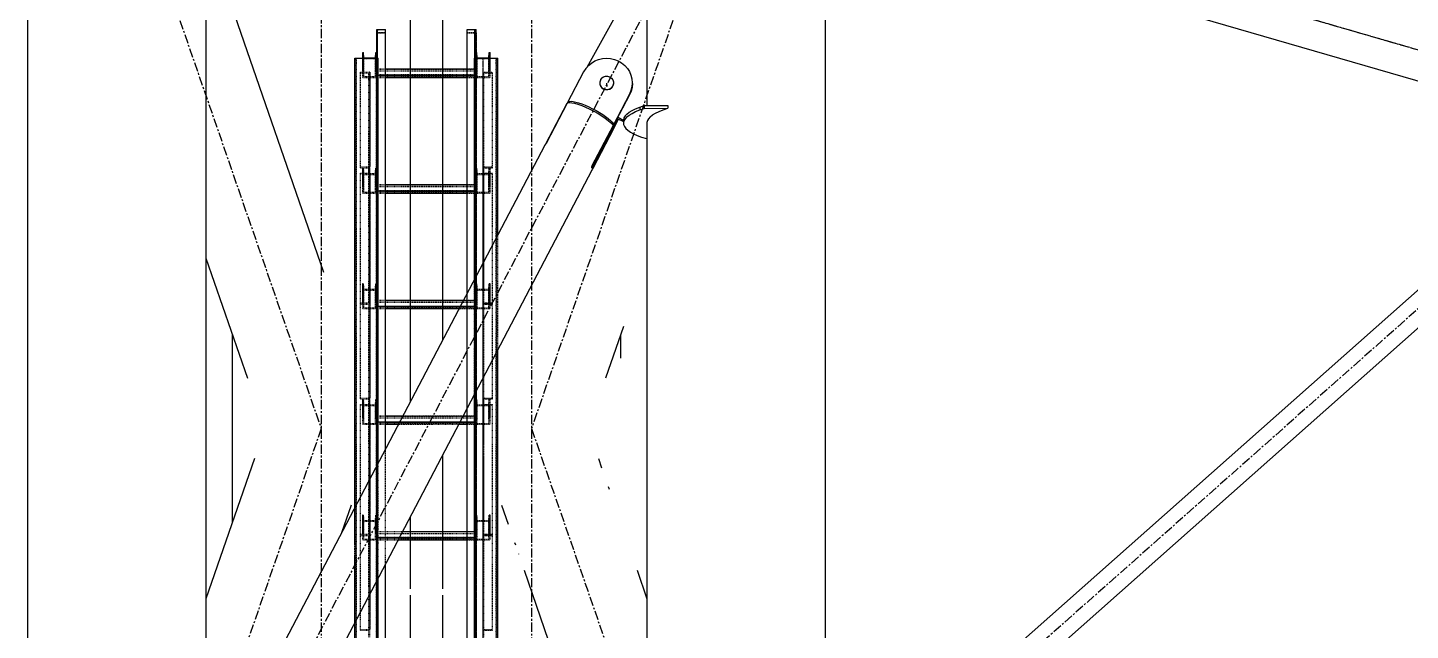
# Model space of a CAD drawing. Header units: millimetres. Extents: x 5143 to 30813, y 232 to 21408.
# Drawn here: x 22824 to 24007, y 19353 to 19869 of the extents above; entities that cross this region are included whole.
import ezdxf

# ---------------------------------------------------------------- set-up
doc = ezdxf.new("R2010")
doc.units = ezdxf.units.MM
doc.header["$LTSCALE"] = 0.25
for name, pattern in [('CENTER', [50.8, 31.75, -6.35, 6.35, -6.35]), ('XKITLINE00', [0]), ('XKITLINE02', [4, 2, -2]), ('XKITLINE03', [6, 3, -1, 1, -1])]:
    doc.linetypes.add(name, pattern=pattern)

msp = doc.modelspace()

# ---------------------------------------------------------------- linework, layer by layer
at = {"color": 8, "linetype": 'CENTER'}
for p, q in [((23075, 20197.8), (23075, 18543.8)), ((23255, 20197.8), (23255, 18543.8)), ((23430, 20031), (22900, 19020.3)), ((22900, 20031), (23075, 19525.6)), ((23430, 20031), (23255, 19525.6)), ((24603, 19679), (23800.5, 19911.3)), ((24603, 19679), (23800.5, 19911.3)), ((24201.8, 19795.1), (23800.5, 19911.3)), ((23319.2, 19821.3), (23319.4, 19818.5)), ((24201.8, 19795.1), (23430, 19110.3)), ((23075, 19525.6), (22900, 19020.3)), ((23255, 19525.6), (23430, 19020.3))]:
    msp.add_line(p, q, dxfattribs=at)
at = {"color": 8, "linetype": 'XKITLINE00'}
for p, q in [((22823.8, 20047.7), (22823.8, 19282.8)), ((22976.2, 19986.9), (22976.2, 19282.8)), ((23151.2, 19985.4), (23151.2, 19548.5)), ((23178.8, 19985.4), (23178.8, 19601.1)), ((22976.2, 19950.5), (23077, 19659.4)), ((23506.2, 19949.6), (23506.2, 19282.8)), ((23333.8, 19891.2), (23302.2, 19834.6)), ((23353.8, 19891.7), (23353.8, 19802)), ((23353.8, 19886.4), (23353.8, 19802)), ((23794.7, 19886.5), (24165.5, 19779.2)), ((23301.4, 19833.7), (23299.6, 19830.9)), ((23303.6, 19836.3), (23301.4, 19833.7)), ((23303.6, 19836.3), (23306.3, 19838.4)), ((23306.3, 19838.4), (23309.2, 19840.2)), ((23309.2, 19840.2), (23312.4, 19841.5)), ((23312.4, 19841.5), (23315.7, 19842.3)), ((23315.7, 19842.3), (23319.2, 19842.6)), ((23319.2, 19842.6), (23322.6, 19842.3)), ((23322.6, 19842.3), (23326, 19841.6)), ((23326, 19841.6), (23329.2, 19840.3)), ((23329.2, 19840.3), (23332.1, 19838.6)), ((23332.1, 19838.6), (23334.7, 19836.4)), ((23334.7, 19836.4), (23337, 19833.9)), ((23337, 19833.9), (23338.8, 19831.1)), ((23299.6, 19830.9), (23285.6, 19804.2)), ((23313.9, 19823.9), (23313.3, 19822.2)), ((23313.3, 19822.2), (23313.3, 19820.5)), ((23313.3, 19820.5), (23313.3, 19820.3)), ((23313.3, 19820.5), (23313.9, 19818.9)), ((23313.3, 19820.3), (23313.9, 19818.7)), ((23314.1, 19824.3), (23313.9, 19823.9)), ((23315.1, 19825.7), (23314.1, 19824.3)), ((23315.1, 19825.7), (23316.5, 19826.7)), ((23316.5, 19826.7), (23318.2, 19827.2)), ((23318.2, 19827.2), (23320, 19827.2)), ((23320, 19827.2), (23321.6, 19826.7)), ((23321.6, 19826.7), (23322.1, 19826.5)), ((23322.1, 19826.5), (23323.5, 19825.5)), ((23323.5, 19825.5), (23324.5, 19824.1)), ((23324.5, 19824.1), (23325.1, 19822.5)), ((23325.1, 19820.8), (23324.5, 19819.2)), ((23325.1, 19820.6), (23324.5, 19819)), ((23325.1, 19822.5), (23325.1, 19820.8)), ((23325.1, 19822.3), (23325.1, 19820.6)), ((23338.8, 19831.1), (23340.1, 19828)), ((23340.1, 19828), (23340.9, 19824.8)), ((23340.9, 19824.8), (23341.2, 19821.5)), ((23341.2, 19821.5), (23340.9, 19818.1)), ((23341.3, 19820.8), (23341, 19817.5)), ((23341.2, 19821.5), (23341.3, 19820.8)), ((23338.9, 19811.1), (23306.7, 19749.8)), ((23313.9, 19818.9), (23314.9, 19817.6)), ((23313.9, 19818.7), (23314.9, 19817.4)), ((23314.9, 19817.6), (23316.3, 19816.6)), ((23314.9, 19817.4), (23316.3, 19816.4)), ((23316.3, 19816.6), (23316.3, 19816.4)), ((23316.3, 19816.6), (23316.8, 19816.4)), ((23316.3, 19816.4), (23316.8, 19816.2)), ((23316.8, 19816.4), (23316.8, 19816.2)), ((23316.8, 19816.4), (23318.4, 19815.9)), ((23316.8, 19816.2), (23318.5, 19815.7)), ((23318.4, 19815.9), (23320.2, 19815.9)), ((23318.5, 19815.7), (23320.2, 19815.7)), ((23320.2, 19815.9), (23321.9, 19816.4)), ((23320.2, 19815.7), (23321.9, 19816.2)), ((23321.9, 19816.4), (23323.3, 19817.4)), ((23321.9, 19816.2), (23323.3, 19817.2)), ((23324.3, 19818.8), (23323.3, 19817.4)), ((23324.3, 19818.6), (23323.3, 19817.2)), ((23324.5, 19819.2), (23324.3, 19818.8)), ((23324.5, 19819), (23324.3, 19818.6)), ((23324.3, 19818.8), (23324.3, 19818.6)), ((23324.5, 19819.2), (23324.5, 19819)), ((23338.8, 19811.8), (23324.8, 19785.1)), ((23340.1, 19814.9), (23338.8, 19811.8)), ((23338.8, 19811.8), (23338.9, 19811.1)), ((23340.2, 19814.2), (23338.9, 19811.1)), ((23340.9, 19818.1), (23340.1, 19814.9)), ((23340.1, 19814.9), (23340.2, 19814.2)), ((23341, 19817.5), (23340.2, 19814.2)), ((23285.1, 19803.7), (23267, 19769.1)), ((23285.5, 19804.1), (23267.4, 19769.6)), ((23285.1, 19803.7), (23285.2, 19803.6)), ((23285.5, 19804.1), (23286, 19804.5)), ((23286, 19804.5), (23287.4, 19804.7)), ((23286.6, 19805.3), (23286.2, 19804.5)), ((23286.6, 19805.3), (23287.5, 19805.6)), ((23287.5, 19805.6), (23287, 19804.6)), ((23287.4, 19804.7), (23289.4, 19804.5)), ((23287.5, 19805.6), (23288.9, 19805.7)), ((23288.9, 19805.7), (23290.7, 19805.5)), ((23289.4, 19804.5), (23291.9, 19804)), ((23290.7, 19805.5), (23292.8, 19805.1)), ((23291.9, 19804), (23294.7, 19803.2)), ((23292.8, 19805.1), (23295.3, 19804.4)), ((23294.7, 19803.2), (23297.9, 19802.1)), ((23295.3, 19804.4), (23298.1, 19803.4)), ((23297.9, 19802.1), (23301.3, 19800.7)), ((23298.1, 19803.4), (23301, 19802.3)), ((23301, 19802.3), (23304, 19800.9)), ((23301.3, 19800.7), (23304.9, 19799)), ((23304, 19800.9), (23307.1, 19799.4)), ((23304.9, 19799), (23308.4, 19797.2)), ((23307.1, 19799.4), (23310.2, 19797.8)), ((23308.4, 19797.2), (23311.9, 19795.3)), ((23310.2, 19797.8), (23313.1, 19796.1)), ((23313.1, 19796.1), (23315.9, 19794.4)), ((23336.6, 19794.8), (23338.6, 19796.3)), ((23338.6, 19796.3), (23341.1, 19797.9)), ((23341.1, 19797.9), (23344.1, 19799.3)), ((23341.1, 19795.4), (23344.1, 19796.9)), ((23344.1, 19799.3), (23347.6, 19800.7)), ((23344.1, 19796.9), (23347.6, 19798.3)), ((23347.6, 19800.7), (23351.5, 19802)), ((23347.6, 19800.7), (23347.6, 19798.3)), ((23347.6, 19798.3), (23351.5, 19799.6)), ((23351.5, 19802), (23371.5, 19802.1)), ((23351.5, 19802), (23351.5, 19799.6)), ((23351.5, 19799.6), (23371.5, 19799.7)), ((23361.1, 19795.5), (23364.1, 19797)), ((23364.1, 19797), (23367.6, 19798.4)), ((23367.6, 19798.4), (23371.5, 19799.7)), ((23371.5, 19802.1), (23371.5, 19799.7)), ((23324.8, 19785), (23306.7, 19750.5)), ((23324.8, 19784.8), (23306.7, 19750.3)), ((23325.4, 19784.1), (23307.3, 19749.5)), ((23311.9, 19795.3), (23315.1, 19793.3)), ((23315.1, 19793.3), (23318.1, 19791.3)), ((23315.9, 19794.4), (23318.4, 19792.6)), ((23318.1, 19791.3), (23320.6, 19789.3)), ((23318.4, 19792.6), (23320.7, 19790.9)), ((23320.6, 19789.3), (23322.7, 19787.5)), ((23320.7, 19790.9), (23322.6, 19789.3)), ((23322.6, 19789.3), (23324.1, 19787.8)), ((23322.7, 19787.5), (23324.3, 19785.8)), ((23324.1, 19787.8), (23323.5, 19786.7)), ((23324.1, 19787.8), (23325.1, 19786.5)), ((23324.3, 19785.8), (23324.8, 19785)), ((23325.1, 19786.5), (23324.6, 19785.4)), ((23324.8, 19784.9), (23324.8, 19784.8)), ((23324.8, 19784.8), (23324.8, 19784.8)), ((23324.8, 19784.3), (23325.4, 19784.1)), ((23324.8, 19784.3), (23325, 19784.3)), ((23325.7, 19785.6), (23325, 19784.3)), ((23325.8, 19785.1), (23325.3, 19784.1)), ((23325.4, 19784.1), (23325.6, 19783.2)), ((23325.5, 19785.6), (23325.7, 19785.6)), ((23325.9, 19784.4), (23325.5, 19783.7)), ((23325.8, 19784.1), (23325.5, 19783.6)), ((23329.4, 19790.6), (23325.6, 19783.4)), ((23325.7, 19785.6), (23325.8, 19785.1)), ((23325.8, 19785.1), (23325.9, 19784.7)), ((23325.9, 19784.4), (23325.8, 19784.1)), ((23329.1, 19790.7), (23325.9, 19784.6)), ((23325.9, 19784.7), (23325.9, 19784.4)), ((23328.3, 19791.1), (23333.7, 19788.5)), ((23328.9, 19792.1), (23333.7, 19789.7)), ((23334.1, 19791.5), (23333.7, 19789.9)), ((23333.7, 19789.9), (23333.7, 19787.5)), ((23334.1, 19789.1), (23333.7, 19787.5)), ((23333.7, 19787.5), (23333.8, 19785.8)), ((23333.8, 19785.8), (23334.5, 19784.2)), ((23335.1, 19793.2), (23334.1, 19791.5)), ((23335.1, 19790.7), (23334.1, 19789.1)), ((23334.5, 19784.2), (23335.7, 19782.5)), ((23336.6, 19794.8), (23335.1, 19793.2)), ((23336.6, 19792.4), (23335.1, 19790.7)), ((23336.6, 19792.4), (23338.6, 19793.9)), ((23338.6, 19793.9), (23341.1, 19795.4)), ((23354.1, 19789.2), (23353.7, 19787.6)), ((23353.7, 19787.6), (23353.8, 19786.5)), ((23353.8, 19787.9), (23353.8, 19282.8)), ((23355.1, 19790.8), (23354.1, 19789.2)), ((23356.6, 19792.4), (23355.1, 19790.8)), ((23356.6, 19792.4), (23358.6, 19794)), ((23358.6, 19794), (23361.1, 19795.5)), ((23325.5, 19782.6), (23307.4, 19748.1)), ((23325.6, 19783.2), (23325.5, 19782.6)), ((23335.7, 19782.5), (23337.4, 19781)), ((23337.4, 19781), (23339.6, 19779.4)), ((23339.6, 19779.4), (23342.3, 19777.9)), ((23342.3, 19777.9), (23345.5, 19776.5)), ((23345.5, 19776.5), (23349.2, 19775.1)), ((23349.2, 19775.1), (23353.3, 19773.8)), ((23353.3, 19773.8), (23353.8, 19773.8)), ((23506.2, 19194.2), (24167, 19780.5)), ((23266.4, 19768.2), (23004.4, 19268.5)), ((23266.5, 19768.3), (23266.4, 19768.2)), ((23266.4, 19768.2), (23266.5, 19768.2)), ((23266.6, 19768.4), (23266.5, 19768.3)), ((23266.5, 19768.2), (23266.6, 19768.3)), ((23266.7, 19768.6), (23266.6, 19768.4)), ((23266.7, 19768.5), (23266.6, 19768.3)), ((23266.8, 19768.8), (23266.7, 19768.6)), ((23266.9, 19768.7), (23266.7, 19768.5)), ((23267, 19769.1), (23266.8, 19768.8)), ((23266.8, 19768.8), (23266.9, 19768.8)), ((23267, 19769), (23266.9, 19768.7)), ((23267.2, 19769.3), (23267, 19769)), ((23267, 19769.1), (23267.1, 19769.1)), ((23267.4, 19769.6), (23267.2, 19769.3)), ((23506.2, 19161.6), (24193.5, 19771.5)), ((23306.5, 19749.8), (23306.4, 19749.5)), ((23306.4, 19749.6), (23307.1, 19749.3)), ((23306.4, 19749.5), (23306.4, 19749.2)), ((23306.4, 19749.2), (23306.4, 19749)), ((23306.4, 19749), (23306.5, 19748.8)), ((23306.6, 19750.2), (23306.5, 19749.8)), ((23306.5, 19749.9), (23307.3, 19749.5)), ((23306.5, 19749.9), (23306.7, 19749.8)), ((23306.5, 19748.8), (23306.6, 19748.7)), ((23306.7, 19750.5), (23306.6, 19750.2)), ((23306.6, 19750.3), (23306.7, 19750.3)), ((23306.6, 19748.7), (23306.7, 19748.7)), ((23306.7, 19750.3), (23306.7, 19749.8)), ((23306.7, 19748.7), (23306.8, 19748.8)), ((23306.9, 19749), (23306.8, 19748.8)), ((23307.1, 19749.3), (23306.9, 19749)), ((23307.3, 19749.5), (23307.1, 19749.3)), ((23306.7, 19746.7), (23044.6, 19246.9)), ((23306.8, 19746.9), (23306.7, 19746.7)), ((23306.7, 19746.7), (23306.7, 19746.7)), ((23306.9, 19747.1), (23306.8, 19746.9)), ((23307, 19747.4), (23306.9, 19747.1)), ((23307.2, 19747.7), (23307, 19747.4)), ((23307.4, 19748.1), (23307.2, 19747.7)), ((22976.2, 19671.4), (23011.8, 19568.7)), ((23333.6, 19613.1), (23318.2, 19568.7)), ((22998.8, 19606.1), (22998.8, 19445.1)), ((23331.2, 19606.1), (23331.2, 19585.9)), ((23017.8, 19500.1), (22976.2, 19379.9)), ((23178.8, 19502.8), (23178.8, 19388.5)), ((23312.2, 19500.1), (23315, 19492)), ((23320.5, 19476.1), (23321.3, 19473.7)), ((23100.6, 19460), (23092.4, 19436.4)), ((23229.4, 19460), (23235, 19443.9)), ((23151.2, 19450.1), (23151.2, 19388.5)), ((23240.5, 19428), (23241.2, 19426)), ((23243.8, 19418.5), (23243.9, 19418.2)), ((23248.6, 19404.5), (23269.3, 19344.6)), ((23345.3, 19404.5), (23353.8, 19379.9)), ((23151.2, 19383), (23151.2, 19344.6)), ((23178.8, 19383), (23178.8, 19344.6))]:
    msp.add_line(p, q, dxfattribs=at)
at = {"color": 7, "linetype": 'XKITLINE00'}
for p, q in [((23122.5, 19847.6), (23122.5, 19867.2)), ((23122.5, 19867.2), (23130, 19867.2)), ((23130, 19508), (23130, 19867.2)), ((23200, 19867.2), (23207.5, 19867.2)), ((23200, 19641.5), (23200, 19867.2)), ((23207.5, 19847.6), (23207.5, 19867.2)), ((23110.5, 19847.6), (23111.2, 19847.6)), ((23110.5, 19842.7), (23110.5, 19847.6)), ((23111.6, 19842.9), (23111.2, 19847.6)), ((23121.4, 19842.9), (23121.8, 19847.6)), ((23121.8, 19847.6), (23122.5, 19847.6)), ((23122.5, 19842.7), (23122.5, 19847.6)), ((23207.5, 19842.7), (23207.5, 19847.6)), ((23207.5, 19847.6), (23208.2, 19847.6)), ((23208.6, 19842.9), (23208.2, 19847.6)), ((23218.4, 19842.9), (23218.8, 19847.6)), ((23218.8, 19847.6), (23219.5, 19847.6)), ((23219.5, 19842.7), (23219.5, 19847.6)), ((23103.8, 19458.1), (23103.8, 19842.7)), ((23103.8, 19842.7), (23123.8, 19842.7)), ((23111.6, 19842.9), (23121.4, 19842.9)), ((23123.8, 19496.2), (23123.8, 19842.7)), ((23130, 19833.4), (23200, 19833.4)), ((23206.2, 19653.4), (23206.2, 19842.7)), ((23206.2, 19842.7), (23226.2, 19842.7)), ((23208.6, 19842.9), (23218.4, 19842.9)), ((23226.2, 19691.5), (23226.2, 19842.7)), ((23130, 19827.9), (23200, 19827.9)), ((23130, 19826.2), (23200, 19826.2)), ((23130, 19734.4), (23200, 19734.4)), ((23130, 19728.9), (23200, 19728.9)), ((23130, 19727.2), (23200, 19727.2)), ((23130, 19635.4), (23196.8, 19635.4)), ((23130, 19630), (23193.9, 19630)), ((23130, 19628.3), (23193, 19628.3)), ((23226.2, 19043.1), (23226.2, 19593.2)), ((23206.2, 19043.1), (23206.2, 19555)), ((23130, 19536.4), (23144.9, 19536.4)), ((23196.4, 19536.4), (23200, 19536.4)), ((23200, 19043.1), (23200, 19543.2)), ((23130, 19531), (23142, 19531)), ((23130, 19529.3), (23141.1, 19529.3)), ((23192.7, 19529.3), (23200, 19529.3)), ((23193.6, 19531), (23200, 19531)), ((23140.8, 19430.3), (23200, 19430.3)), ((23141.7, 19432), (23200, 19432)), ((23144.5, 19437.5), (23200, 19437.5)), ((23130, 19043.1), (23130, 19409.7)), ((23123.8, 19043.1), (23123.8, 19397.9)), ((23103.8, 19043.1), (23103.8, 19359.7))]:
    msp.add_line(p, q, dxfattribs=at)
at = {"color": 3, "linetype": 'XKITLINE02'}
for p, q in [((23122.5, 19864.3), (23122.5, 19867.2)), ((23123.3, 19867), (23130, 19867.1)), ((23123.3, 18618.1), (23123.3, 19867)), ((23123.3, 19864.5), (23123.3, 19867)), ((23200, 19867.1), (23200, 19867.2)), ((23200, 19867.1), (23206.6, 19867)), ((23206.6, 19864.5), (23206.6, 19867)), ((23206.6, 18618.1), (23206.6, 19867)), ((23207.5, 19864.3), (23207.5, 19867.2)), ((23122.5, 18615.5), (23122.5, 19864.3)), ((23122.5, 19864.3), (23130, 19864.3)), ((23123.3, 18615.8), (23123.3, 19864.5)), ((23123.3, 19864.5), (23130, 19864.5)), ((23130, 18615.7), (23130, 19864.5)), ((23200, 19864.3), (23200, 19864.5)), ((23200, 19864.5), (23206.6, 19864.5)), ((23200, 18615.5), (23200, 19864.5)), ((23200, 19864.3), (23207.5, 19864.3)), ((23206.6, 18615.7), (23206.6, 19864.5)), ((23207.5, 18615.5), (23207.5, 19864.3)), ((23110.5, 19831.7), (23110.5, 19847.6)), ((23111.2, 19831.7), (23111.2, 19847.6)), ((23121.8, 19831.7), (23121.8, 19847.6)), ((23122.5, 18618.3), (23122.5, 19847.6)), ((23122.5, 19831.7), (23122.5, 19847.6)), ((23207.5, 18618.3), (23207.5, 19847.6)), ((23208.2, 19831.7), (23208.2, 19847.6)), ((23218.8, 19831.7), (23218.8, 19847.6)), ((23103.8, 18662.9), (23103.8, 19842.7)), ((23103.8, 19841.7), (23104.6, 19841.7)), ((23104.6, 19841.7), (23105.2, 19842.6)), ((23104.6, 18638.1), (23104.6, 19841.7)), ((23105.2, 18639.7), (23105.2, 19842.6)), ((23105.2, 19842.6), (23122.4, 19842.6)), ((23110.5, 19842.2), (23110.5, 19842.7)), ((23110.5, 19842.2), (23122.5, 19842.2)), ((23110.5, 19826.2), (23110.5, 19842.2)), ((23110.5, 19831.7), (23111.2, 19831.7)), ((23110.5, 19826.2), (23110.5, 19831.7)), ((23111.6, 19826.9), (23111.2, 19831.7)), ((23111.6, 19826.9), (23111.6, 19842.9)), ((23121.4, 19826.9), (23121.4, 19842.9)), ((23121.4, 19826.9), (23121.8, 19831.7)), ((23121.8, 19831.7), (23122.5, 19831.7)), ((23122.4, 18639.7), (23122.4, 19842.6)), ((23122.9, 19841.7), (23122.4, 19842.6)), ((23122.5, 19842.2), (23122.5, 19842.7)), ((23122.5, 19826.2), (23122.5, 19842.2)), ((23122.5, 19826.2), (23122.5, 19833.4)), ((23122.5, 19833.4), (23130, 19833.4)), ((23122.5, 19833.3), (23207.5, 19833.3)), ((23122.5, 19826.2), (23122.5, 19831.7)), ((23122.5, 19831.7), (23207.5, 19831.7)), ((23122.5, 19831.7), (23207.5, 19831.7)), ((23122.9, 18638.1), (23122.9, 19841.7)), ((23122.9, 19841.7), (23123.8, 19841.7)), ((23200, 19833.4), (23207.5, 19833.4)), ((23206.2, 19841.7), (23207, 19841.7)), ((23207, 19841.7), (23207.6, 19842.6)), ((23207, 18638.1), (23207, 19841.7)), ((23207.5, 19826.2), (23207.5, 19842.7)), ((23207.5, 19831.7), (23207.5, 19842.7)), ((23207.5, 19842.2), (23219.5, 19842.2)), ((23207.5, 19826.2), (23207.5, 19833.4)), ((23207.5, 19826.2), (23207.5, 19831.7)), ((23207.5, 19831.7), (23208.2, 19831.7)), ((23207.6, 18639.7), (23207.6, 19842.6)), ((23207.6, 19842.6), (23224.8, 19842.6)), ((23208.6, 19826.9), (23208.2, 19831.7)), ((23208.6, 19826.9), (23208.6, 19842.9)), ((23218.4, 19826.9), (23218.4, 19842.9)), ((23218.4, 19826.9), (23218.8, 19831.7)), ((23218.8, 19831.7), (23219.5, 19831.7)), ((23219.5, 19826.2), (23219.5, 19842.7)), ((23219.5, 19831.7), (23219.5, 19842.7)), ((23219.5, 19826.2), (23219.5, 19831.7)), ((23224.8, 18639.7), (23224.8, 19842.6)), ((23225.3, 19841.7), (23224.8, 19842.6)), ((23225.3, 18638.1), (23225.3, 19841.7)), ((23225.3, 19841.7), (23226.2, 19841.7)), ((23108.5, 19830), (23108.5, 19830.6)), ((23108.5, 19830.6), (23116.5, 19830.6)), ((23108.5, 19748.9), (23108.5, 19830.6)), ((23108.5, 19830), (23115.7, 19830)), ((23110.5, 19826.2), (23122.5, 19826.2)), ((23111.6, 19826.9), (23121.4, 19826.9)), ((23115.7, 19824.1), (23115.7, 19830)), ((23115.7, 19743), (23115.7, 19830)), ((23115.7, 19824.1), (23116.5, 19824.1)), ((23116.5, 19824.1), (23116.5, 19830.6)), ((23116.5, 19743), (23116.5, 19830.6)), ((23122.5, 19828.5), (23207.5, 19828.5)), ((23122.5, 19827.9), (23130, 19827.9)), ((23122.5, 19827.1), (23207.5, 19827.1)), ((23122.5, 19826.2), (23130, 19826.2)), ((23200, 19827.9), (23207.5, 19827.9)), ((23200, 19826.2), (23207.5, 19826.2)), ((23207.5, 19826.2), (23219.5, 19826.2)), ((23208.6, 19826.9), (23218.4, 19826.9)), ((23213.5, 19743), (23213.5, 19830.6)), ((23213.5, 19830.6), (23221.5, 19830.6)), ((23213.5, 19824.1), (23214.3, 19824.1)), ((23214.3, 19743), (23214.3, 19830)), ((23214.3, 19830), (23221.5, 19830)), ((23221.5, 19748.9), (23221.5, 19830.6)), ((23108.5, 19749.6), (23116.5, 19749.6)), ((23108.5, 19748.9), (23115.7, 19748.9)), ((23110.5, 19748.7), (23111.2, 19748.7)), ((23110.5, 19743.2), (23110.5, 19748.7)), ((23110.5, 19732.7), (23110.5, 19748.7)), ((23111.6, 19743.9), (23111.2, 19748.7)), ((23111.2, 19732.7), (23111.2, 19748.7)), ((23115.7, 19748.8), (23116.5, 19748.8)), ((23115.7, 19633.2), (23115.7, 19748.8)), ((23116.5, 19632.7), (23116.5, 19748.8)), ((23121.4, 19743.9), (23121.8, 19748.7)), ((23121.8, 19748.7), (23122.5, 19748.7)), ((23121.8, 19732.7), (23121.8, 19748.7)), ((23122.5, 19743.2), (23122.5, 19748.7)), ((23122.5, 19732.7), (23122.5, 19748.7)), ((23207.5, 19732.7), (23207.5, 19748.7)), ((23207.5, 19743.2), (23207.5, 19748.7)), ((23207.5, 19748.7), (23208.2, 19748.7)), ((23208.2, 19732.7), (23208.2, 19748.7)), ((23208.6, 19743.9), (23208.2, 19748.7)), ((23213.5, 19743), (23213.5, 19749.6)), ((23213.5, 19749.6), (23221.5, 19749.6)), ((23213.5, 19632.7), (23213.5, 19748.8)), ((23213.5, 19748.8), (23214.3, 19748.8)), ((23214.3, 19743), (23214.3, 19748.9)), ((23214.3, 19748.9), (23221.5, 19748.9)), ((23214.3, 19633.2), (23214.3, 19748.8)), ((23214.3, 19644.8), (23214.3, 19748.8)), ((23218.4, 19743.9), (23218.8, 19748.7)), ((23218.8, 19732.7), (23218.8, 19748.7)), ((23218.8, 19748.7), (23219.5, 19748.7)), ((23219.5, 19732.7), (23219.5, 19748.7)), ((23221.5, 19748.9), (23221.5, 19749.6)), ((23108.5, 19744.3), (23115.7, 19744.3)), ((23108.5, 19632.7), (23108.5, 19744.3)), ((23108.5, 19743.8), (23116.5, 19743.8)), ((23110.5, 19743.2), (23122.5, 19743.2)), ((23110.5, 19727.2), (23110.5, 19743.2)), ((23111.6, 19743.9), (23121.4, 19743.9)), ((23111.6, 19727.9), (23111.6, 19743.9)), ((23115.7, 19743), (23116.5, 19743)), ((23121.4, 19727.9), (23121.4, 19743.9)), ((23122.5, 19727.2), (23122.5, 19743.2)), ((23207.5, 19727.2), (23207.5, 19743.2)), ((23207.5, 19743.2), (23219.5, 19743.2)), ((23208.6, 19727.9), (23208.6, 19743.9)), ((23208.6, 19743.9), (23218.4, 19743.9)), ((23213.5, 19743.8), (23221.5, 19743.8)), ((23213.5, 19743), (23214.3, 19743)), ((23214.3, 19744.3), (23221.5, 19744.3)), ((23218.4, 19727.9), (23218.4, 19743.9)), ((23219.5, 19727.2), (23219.5, 19743.8)), ((23221.5, 19635.2), (23221.5, 19744.3)), ((23110.5, 19732.7), (23111.2, 19732.7)), ((23110.5, 19727.2), (23110.5, 19732.7)), ((23110.5, 19727.2), (23122.5, 19727.2)), ((23111.6, 19727.9), (23111.2, 19732.7)), ((23111.6, 19727.9), (23121.4, 19727.9)), ((23121.4, 19727.9), (23121.8, 19732.7)), ((23121.8, 19732.7), (23122.5, 19732.7)), ((23122.5, 19727.2), (23122.5, 19734.4)), ((23122.5, 19734.4), (23130, 19734.4)), ((23122.5, 19734.3), (23207.5, 19734.3)), ((23122.5, 19732.8), (23207.5, 19732.8)), ((23122.5, 19727.2), (23122.5, 19732.7)), ((23122.5, 19732.7), (23207.5, 19732.7)), ((23122.5, 19729.5), (23207.5, 19729.5)), ((23122.5, 19728.9), (23130, 19728.9)), ((23122.5, 19728.1), (23207.5, 19728.1)), ((23122.5, 19727.2), (23130, 19727.2)), ((23200, 19734.4), (23207.5, 19734.4)), ((23200, 19728.9), (23207.5, 19728.9)), ((23200, 19727.2), (23207.5, 19727.2)), ((23207.5, 19727.2), (23207.5, 19734.4)), ((23207.5, 19727.2), (23207.5, 19732.7)), ((23207.5, 19732.7), (23208.2, 19732.7)), ((23207.5, 19727.2), (23219.5, 19727.2)), ((23208.6, 19727.9), (23208.2, 19732.7)), ((23208.6, 19727.9), (23218.4, 19727.9)), ((23218.4, 19727.9), (23218.8, 19732.7)), ((23218.8, 19732.7), (23219.5, 19732.7)), ((23219.5, 19727.2), (23219.5, 19732.7)), ((23226.2, 19593.2), (23226.2, 19691.5)), ((23110.5, 19649.7), (23111.2, 19649.7)), ((23110.5, 19644.2), (23110.5, 19649.7)), ((23110.5, 19633.7), (23110.5, 19649.7)), ((23110.5, 19644.2), (23122.5, 19644.2)), ((23110.5, 19628.3), (23110.5, 19644.2)), ((23111.6, 19644.9), (23111.2, 19649.7)), ((23111.2, 19633.7), (23111.2, 19649.7)), ((23111.6, 19644.9), (23121.4, 19644.9)), ((23111.6, 19628.9), (23111.6, 19644.9)), ((23121.4, 19644.9), (23121.8, 19649.7)), ((23121.4, 19628.9), (23121.4, 19644.9)), ((23121.8, 19649.7), (23122.5, 19649.7)), ((23121.8, 19633.7), (23121.8, 19649.7)), ((23122.5, 19644.2), (23122.5, 19649.7)), ((23122.5, 19633.7), (23122.5, 19649.7)), ((23122.5, 19628.3), (23122.5, 19644.2)), ((23206.2, 19555), (23206.2, 19653.4)), ((23207.5, 19638.4), (23207.5, 19649.7)), ((23207.5, 19644.2), (23207.5, 19649.7)), ((23207.5, 19649.7), (23208.2, 19649.7)), ((23207.5, 19631.9), (23207.5, 19644.2)), ((23207.5, 19644.2), (23219.5, 19644.2)), ((23208.2, 19633.7), (23208.2, 19649.7)), ((23208.6, 19644.9), (23208.2, 19649.7)), ((23208.6, 19628.9), (23208.6, 19644.9)), ((23208.6, 19644.9), (23218.4, 19644.9)), ((23218.4, 19644.9), (23218.8, 19649.7)), ((23218.4, 19628.9), (23218.4, 19644.9)), ((23218.8, 19633.7), (23218.8, 19649.7)), ((23218.8, 19649.7), (23219.5, 19649.7)), ((23219.5, 19633.7), (23219.5, 19649.7)), ((23219.5, 19644.2), (23219.5, 19649.7)), ((23219.5, 19631.4), (23219.5, 19644.2)), ((23108.5, 19633.2), (23115.7, 19633.2)), ((23108.5, 19632), (23108.5, 19632.7)), ((23108.5, 19632.7), (23116.5, 19632.7)), ((23108.5, 19551), (23108.5, 19632.7)), ((23108.5, 19632.7), (23116.5, 19632.7)), ((23108.5, 19632), (23115.7, 19632)), ((23110.5, 19633.7), (23111.2, 19633.7)), ((23110.5, 19628.3), (23110.5, 19633.7)), ((23111.6, 19628.9), (23111.2, 19633.7)), ((23115.7, 19637.6), (23116.5, 19637.6)), ((23115.7, 19626.1), (23115.7, 19632)), ((23115.7, 19545.1), (23115.7, 19632)), ((23116.5, 19626.1), (23116.5, 19632.7)), ((23116.5, 19545.1), (23116.5, 19632.7)), ((23121.4, 19628.9), (23121.8, 19633.7)), ((23121.8, 19633.7), (23122.5, 19633.7)), ((23122.5, 19628.3), (23122.5, 19635.4)), ((23122.5, 19635.4), (23130, 19635.4)), ((23122.5, 19635.3), (23207.5, 19635.3)), ((23122.5, 19633.8), (23207.5, 19633.8)), ((23122.5, 19628.3), (23122.5, 19633.7)), ((23122.5, 19633.7), (23207.5, 19633.7)), ((23122.5, 19630.5), (23207.5, 19630.5)), ((23196.8, 19635.4), (23207.5, 19635.4)), ((23200, 19543.2), (23200, 19641.5)), ((23207.5, 19628.3), (23207.5, 19638.4)), ((23207.5, 19628.3), (23207.5, 19635.4)), ((23207.5, 19633.7), (23208.2, 19633.7)), ((23208.6, 19628.9), (23208.2, 19633.7)), ((23213.5, 19637.6), (23214.3, 19637.6)), ((23213.5, 19545.1), (23213.5, 19632.7)), ((23213.5, 19569.4), (23213.5, 19632.7)), ((23213.5, 19632.7), (23221.5, 19632.7)), ((23213.5, 19632.7), (23221.5, 19632.7)), ((23214.3, 19633.2), (23221.5, 19633.2)), ((23214.3, 19545.1), (23214.3, 19632)), ((23214.3, 19632), (23221.5, 19632)), ((23218.4, 19628.9), (23218.8, 19633.7)), ((23218.8, 19633.7), (23219.5, 19633.7)), ((23219.5, 19628.3), (23219.5, 19633.7)), ((23221.5, 19632.7), (23221.5, 19635.2)), ((23221.5, 19558.1), (23221.5, 19632.7)), ((23110.5, 19628.3), (23122.5, 19628.3)), ((23111.6, 19628.9), (23121.4, 19628.9)), ((23115.7, 19626.1), (23116.5, 19626.1)), ((23122.5, 19630), (23130, 19630)), ((23122.5, 19629.1), (23207.5, 19629.1)), ((23122.5, 19628.3), (23130, 19628.3)), ((23193, 19628.3), (23207.5, 19628.3)), ((23193.9, 19630), (23207.5, 19630)), ((23207.5, 19628.3), (23219.5, 19628.3)), ((23208.6, 19628.9), (23218.4, 19628.9)), ((23213.5, 19626.1), (23214.3, 19626.1)), ((23226.2, 19593.2), (23226.2, 19593.6)), ((23214.3, 19545.1), (23214.3, 19570.9)), ((23108.5, 19551.6), (23116.5, 19551.6)), ((23108.5, 19551), (23115.7, 19551)), ((23110.5, 19550.7), (23111.2, 19550.7)), ((23110.5, 19545.3), (23110.5, 19550.7)), ((23110.5, 19534.7), (23110.5, 19550.7)), ((23111.6, 19546), (23111.2, 19550.7)), ((23111.2, 19534.7), (23111.2, 19550.7)), ((23115.7, 19550.8), (23116.5, 19550.8)), ((23115.7, 19435.2), (23115.7, 19550.8)), ((23116.5, 19434.7), (23116.5, 19550.8)), ((23121.4, 19546), (23121.8, 19550.7)), ((23121.8, 19550.7), (23122.5, 19550.7)), ((23121.8, 19534.7), (23121.8, 19550.7)), ((23122.5, 19545.3), (23122.5, 19550.7)), ((23122.5, 19534.7), (23122.5, 19550.7)), ((23206.2, 18997.5), (23206.2, 19555)), ((23207.5, 19534.7), (23207.5, 19550.7)), ((23207.5, 19545.3), (23207.5, 19550.7)), ((23207.5, 19550.7), (23208.2, 19550.7)), ((23208.2, 19534.7), (23208.2, 19550.7)), ((23208.6, 19546), (23208.2, 19550.7)), ((23213.5, 19551.6), (23221.5, 19551.6)), ((23213.5, 19434.7), (23213.5, 19550.8)), ((23213.5, 19550.8), (23214.3, 19550.8)), ((23214.3, 19551), (23221.5, 19551)), ((23214.3, 19435.2), (23214.3, 19550.8)), ((23214.3, 19447), (23214.3, 19550.8)), ((23218.4, 19546), (23218.8, 19550.7)), ((23218.8, 19534.7), (23218.8, 19550.7)), ((23218.8, 19550.7), (23219.5, 19550.7)), ((23219.5, 19534.7), (23219.5, 19550.7)), ((23221.5, 19551), (23221.5, 19558.2)), ((23108.5, 19546.3), (23115.7, 19546.3)), ((23108.5, 19434.7), (23108.5, 19546.3)), ((23108.5, 19545.9), (23116.5, 19545.9)), ((23110.5, 19545.3), (23122.5, 19545.3)), ((23110.5, 19529.3), (23110.5, 19545.3)), ((23111.6, 19546), (23121.4, 19546)), ((23111.6, 19530), (23111.6, 19546)), ((23115.7, 19545.1), (23116.5, 19545.1)), ((23121.4, 19530), (23121.4, 19546)), ((23122.5, 19529.3), (23122.5, 19545.3)), ((23122.5, 19529.3), (23122.5, 19536.4)), ((23122.5, 19536.4), (23130, 19536.4)), ((23122.5, 19536.3), (23207.5, 19536.3)), ((23144.9, 19536.4), (23196.4, 19536.4)), ((23200, 19536.4), (23207.5, 19536.4)), ((23207.5, 19529.3), (23207.5, 19545.3)), ((23207.5, 19545.3), (23219.5, 19545.3)), ((23207.5, 19529.3), (23207.5, 19536.4)), ((23208.6, 19530), (23208.6, 19546)), ((23208.6, 19546), (23218.4, 19546)), ((23213.5, 19446.3), (23213.5, 19545.9)), ((23213.5, 19545.9), (23221.5, 19545.9)), ((23213.5, 19545.1), (23214.3, 19545.1)), ((23214.3, 19546.3), (23221.5, 19546.3)), ((23218.4, 19530), (23218.4, 19546)), ((23219.5, 19529.3), (23219.5, 19545.9)), ((23221.5, 19434.7), (23221.5, 19546.3)), ((23110.5, 19534.7), (23111.2, 19534.7)), ((23110.5, 19529.3), (23110.5, 19534.7)), ((23110.5, 19529.3), (23122.5, 19529.3)), ((23111.6, 19530), (23111.2, 19534.7)), ((23111.6, 19530), (23121.4, 19530)), ((23121.4, 19530), (23121.8, 19534.7)), ((23121.8, 19534.7), (23122.5, 19534.7)), ((23122.5, 19534.8), (23207.5, 19534.8)), ((23122.5, 19529.3), (23122.5, 19534.7)), ((23122.5, 19534.7), (23207.5, 19534.7)), ((23122.5, 19531.5), (23207.5, 19531.5)), ((23122.5, 19531), (23130, 19531)), ((23122.5, 19530.1), (23207.5, 19530.1)), ((23122.5, 19529.3), (23130, 19529.3)), ((23141.1, 19529.3), (23192.7, 19529.3)), ((23142, 19531), (23193.6, 19531)), ((23200, 19531), (23207.5, 19531)), ((23200, 19529.3), (23207.5, 19529.3)), ((23207.5, 19529.3), (23207.5, 19534.7)), ((23207.5, 19534.7), (23208.2, 19534.7)), ((23207.5, 19529.3), (23219.5, 19529.3)), ((23208.6, 19530), (23208.2, 19534.7)), ((23208.6, 19530), (23218.4, 19530)), ((23218.4, 19530), (23218.8, 19534.7)), ((23218.8, 19534.7), (23219.5, 19534.7)), ((23219.5, 19529.3), (23219.5, 19534.7)), ((23130, 19409.7), (23130, 19508)), ((23123.8, 19397.9), (23123.8, 19496.2)), ((23103.8, 19359.7), (23103.8, 19458.1)), ((23110.5, 19451.7), (23111.2, 19451.7)), ((23110.5, 19446.3), (23110.5, 19451.7)), ((23110.5, 19435.7), (23110.5, 19451.7)), ((23110.5, 19446.3), (23122.5, 19446.3)), ((23110.5, 19430.3), (23110.5, 19446.3)), ((23111.6, 19447), (23111.2, 19451.7)), ((23111.2, 19435.7), (23111.2, 19451.7)), ((23111.6, 19447), (23121.4, 19447)), ((23111.6, 19431), (23111.6, 19447)), ((23121.4, 19447), (23121.8, 19451.7)), ((23121.4, 19431), (23121.4, 19447)), ((23121.8, 19451.7), (23122.5, 19451.7)), ((23121.8, 19435.7), (23121.8, 19451.7)), ((23122.5, 19446.3), (23122.5, 19451.7)), ((23122.5, 19435.7), (23122.5, 19451.7)), ((23122.5, 19430.3), (23122.5, 19446.3)), ((23207.5, 19435.7), (23207.5, 19451.7)), ((23207.5, 19446.3), (23207.5, 19451.7)), ((23207.5, 19451.7), (23208.2, 19451.7)), ((23207.5, 19430.3), (23207.5, 19446.3)), ((23207.5, 19446.3), (23219.5, 19446.3)), ((23208.2, 19435.7), (23208.2, 19451.7)), ((23208.6, 19447), (23208.2, 19451.7)), ((23208.6, 19431), (23208.6, 19447)), ((23208.6, 19447), (23218.4, 19447)), ((23218.4, 19447), (23218.8, 19451.7)), ((23218.4, 19431), (23218.4, 19447)), ((23218.8, 19435.7), (23218.8, 19451.7)), ((23218.8, 19451.7), (23219.5, 19451.7)), ((23219.5, 19435.7), (23219.5, 19451.7)), ((23219.5, 19446.3), (23219.5, 19451.7)), ((23219.5, 19430.3), (23219.5, 19446.3)), ((23108.5, 19435.2), (23115.7, 19435.2)), ((23108.5, 19434.7), (23116.5, 19434.7)), ((23108.5, 19434.1), (23108.5, 19434.7)), ((23108.5, 19434.7), (23116.5, 19434.7)), ((23108.5, 19353), (23108.5, 19434.7)), ((23108.5, 19434.1), (23115.7, 19434.1)), ((23110.5, 19435.7), (23111.2, 19435.7)), ((23110.5, 19430.3), (23110.5, 19435.7)), ((23110.5, 19430.3), (23122.5, 19430.3)), ((23111.6, 19431), (23111.2, 19435.7)), ((23111.6, 19431), (23121.4, 19431)), ((23115.7, 19439.7), (23116.5, 19439.7)), ((23115.7, 19428.2), (23115.7, 19434.1)), ((23115.7, 19347.1), (23115.7, 19434.1)), ((23116.5, 19428.2), (23116.5, 19434.7)), ((23116.5, 19347.1), (23116.5, 19434.7)), ((23121.4, 19431), (23121.8, 19435.7)), ((23121.8, 19435.7), (23122.5, 19435.7)), ((23122.5, 19430.3), (23122.5, 19437.5)), ((23122.5, 19437.5), (23144.5, 19437.5)), ((23122.5, 19437.4), (23207.5, 19437.4)), ((23122.5, 19435.8), (23207.5, 19435.8)), ((23122.5, 19435.7), (23207.5, 19435.7)), ((23122.5, 19430.3), (23122.5, 19435.7)), ((23122.5, 19432.6), (23207.5, 19432.6)), ((23122.5, 19432), (23141.7, 19432)), ((23122.5, 19431.1), (23207.5, 19431.1)), ((23122.5, 19430.3), (23140.8, 19430.3)), ((23200, 19437.5), (23207.5, 19437.5)), ((23200, 19432), (23207.5, 19432)), ((23200, 19430.3), (23207.5, 19430.3)), ((23207.5, 19430.3), (23207.5, 19437.5)), ((23207.5, 19430.3), (23207.5, 19435.7)), ((23207.5, 19435.7), (23208.2, 19435.7)), ((23207.5, 19430.3), (23219.5, 19430.3)), ((23208.6, 19431), (23208.2, 19435.7)), ((23208.6, 19431), (23218.4, 19431)), ((23213.5, 19439.7), (23214.3, 19439.7)), ((23213.5, 19434.7), (23221.5, 19434.7)), ((23213.5, 19347.1), (23213.5, 19434.7)), ((23213.5, 19434.7), (23221.5, 19434.7)), ((23214.3, 19435.2), (23221.5, 19435.2)), ((23214.3, 19347.1), (23214.3, 19434.1)), ((23214.3, 19434.1), (23221.5, 19434.1)), ((23218.4, 19431), (23218.8, 19435.7)), ((23218.8, 19435.7), (23219.5, 19435.7)), ((23219.5, 19430.3), (23219.5, 19435.7)), ((23221.5, 19353), (23221.5, 19434.7)), ((23115.7, 19428.2), (23116.5, 19428.2)), ((23213.5, 19428.2), (23214.3, 19428.2)), ((23108.5, 19353.7), (23116.5, 19353.7)), ((23108.5, 19353), (23115.7, 19353)), ((23213.5, 19347.1), (23213.5, 19353.7)), ((23213.5, 19353.7), (23221.5, 19353.7)), ((23214.3, 19347.1), (23214.3, 19353)), ((23214.3, 19353), (23221.5, 19353)), ((23221.5, 19353), (23221.5, 19353.7))]:
    msp.add_line(p, q, dxfattribs=at)
at = {"color": 1, "linetype": 'XKITLINE03'}
for p, q in [((23122.5, 18615.5), (23122.5, 19864.3)), ((23207.5, 19864.3), (23207.5, 18615.5)), ((23122.5, 19842.2), (23122.5, 19826.2)), ((23207.5, 19826.2), (23207.5, 19842.2)), ((23213.5, 18654.5), (23213.5, 19842.2)), ((23116.5, 19830.6), (23116.5, 19749.6)), ((23207.5, 19827.9), (23122.5, 19827.9)), ((23213.5, 19749.6), (23213.5, 19830.6)), ((23116.5, 19743.8), (23116.5, 19632.7)), ((23122.5, 19743.2), (23122.5, 19727.2)), ((23207.5, 19727.2), (23207.5, 19743.2)), ((23213.5, 19632.7), (23213.5, 19743.8)), ((23207.5, 19728.9), (23122.5, 19728.9)), ((23122.5, 19644.2), (23122.5, 19628.3)), ((23207.5, 19628.3), (23207.5, 19644.2)), ((23116.5, 19632.7), (23116.5, 19551.6)), ((23213.5, 19551.6), (23213.5, 19632.7)), ((23207.5, 19630), (23122.5, 19630)), ((23116.5, 19545.9), (23116.5, 19434.7)), ((23122.5, 19545.3), (23122.5, 19529.3)), ((23207.5, 19529.3), (23207.5, 19545.3)), ((23213.5, 19434.7), (23213.5, 19545.9)), ((23207.5, 19531), (23122.5, 19531)), ((23122.5, 19446.3), (23122.5, 19430.3)), ((23207.5, 19430.3), (23207.5, 19446.3)), ((23116.5, 19434.7), (23116.5, 19353.7)), ((23207.5, 19432), (23122.5, 19432)), ((23213.5, 19353.7), (23213.5, 19434.7))]:
    msp.add_line(p, q, dxfattribs=at)
at = {"color": 1, "linetype": 'XKITLINE00'}
for centre in [(23122.5, 19864.3), (23207.5, 19864.3), (23122.5, 19842.2), (23207.5, 19842.2), (23213.5, 19842.2), (23116.5, 19830.6), (23122.5, 19827.9), (23122.5, 19826.2), (23207.5, 19827.9), (23207.5, 19826.2), (23213.5, 19830.6), (23116.5, 19749.6), (23213.5, 19749.6), (23116.5, 19743.8), (23122.5, 19743.2), (23207.5, 19743.2), (23213.5, 19743.8), (23122.5, 19728.9), (23122.5, 19727.2), (23207.5, 19728.9), (23207.5, 19727.2), (23122.5, 19644.2), (23207.5, 19644.2), (23116.5, 19632.7), (23116.5, 19632.7), (23122.5, 19630), (23207.5, 19630), (23213.5, 19632.7), (23213.5, 19632.7), (23122.5, 19628.3), (23207.5, 19628.3), (23116.5, 19551.6), (23213.5, 19551.6), (23116.5, 19545.9), (23122.5, 19545.3), (23207.5, 19545.3), (23213.5, 19545.9), (23122.5, 19531), (23122.5, 19529.3), (23207.5, 19531), (23207.5, 19529.3), (23122.5, 19446.3), (23207.5, 19446.3), (23116.5, 19434.7), (23116.5, 19434.7), (23122.5, 19432), (23122.5, 19430.3), (23207.5, 19432), (23207.5, 19430.3), (23213.5, 19434.7), (23213.5, 19434.7), (23116.5, 19353.7), (23213.5, 19353.7)]:
    msp.add_circle(centre, 0.05, dxfattribs=at)
at = {"color": 8, "linetype": 'XKITLINE00'}
for centre in [(23319.2, 19821.3), (23319.4, 19818.5), (23075, 19525.6), (23075, 19525.6), (23255, 19525.6), (23255, 19525.6)]:
    msp.add_circle(centre, 0.05, dxfattribs=at)

doc.saveas('drawing.dxf')
